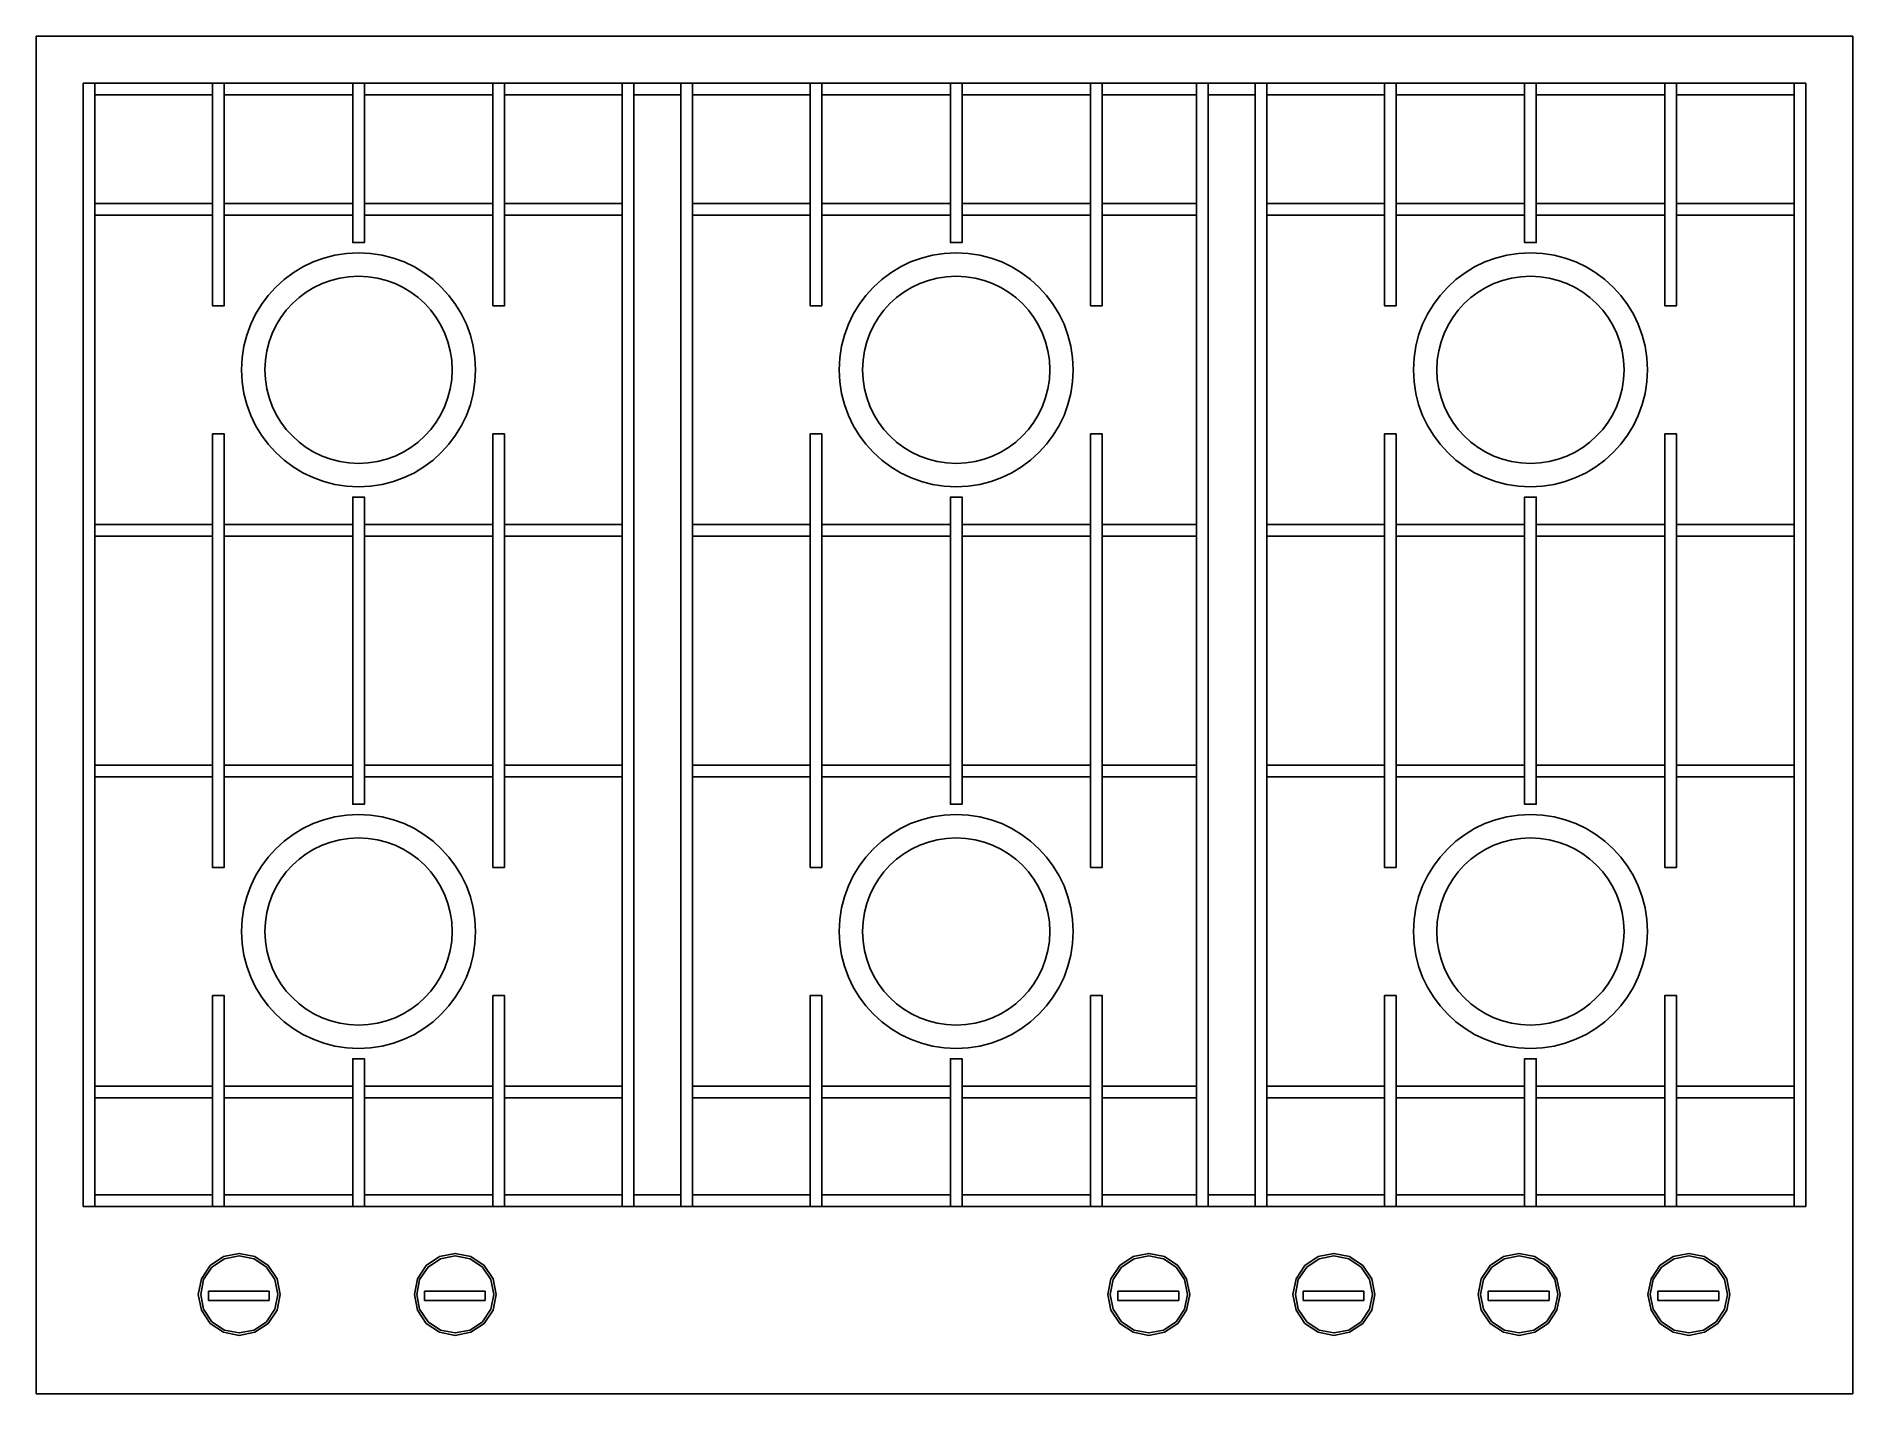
# Model space of a CAD drawing. Extents: x 0.037 to 0.813, y 1.756 to 2.336.
import ezdxf

# ---------------------------------------------------------------- set-up
doc = ezdxf.new("R2010")
doc.units = 0
doc.header["$MEASUREMENT"] = 0
doc.layers.get('0').update_dxf_attribs({"linetype": 'CONTINUOUS'})

msp = doc.modelspace()

# ---------------------------------------------------------------- linework, layer by layer
for p, q in [((0.79348, 2.31607), (0.05748, 2.31607)), ((0.05748, 2.31607), (0.05748, 1.83607)), ((0.29281, 1.83607), (0.29281, 2.31607)), ((0.31281, 1.83607), (0.31281, 2.31607)), ((0.53815, 1.83607), (0.53815, 2.31607)), ((0.55815, 1.83607), (0.55815, 2.31607)), ((0.79348, 1.83607), (0.79348, 2.31607)), ((0.11274, 2.31107), (0.06248, 2.31107)), ((0.17265, 2.31107), (0.11774, 2.31107)), ((0.23255, 2.31107), (0.17765, 2.31107)), ((0.28781, 2.31107), (0.23755, 2.31107)), ((0.31281, 2.31107), (0.29281, 2.31107)), ((0.36807, 2.31107), (0.31781, 2.31107)), ((0.42798, 2.31107), (0.37307, 2.31107)), ((0.48789, 2.31107), (0.43298, 2.31107)), ((0.53315, 2.31107), (0.49289, 2.31107)), ((0.55815, 2.31107), (0.53815, 2.31107)), ((0.61341, 2.31107), (0.56315, 2.31107)), ((0.67331, 2.31107), (0.61841, 2.31107)), ((0.73322, 2.31107), (0.67831, 2.31107)), ((0.78848, 2.31107), (0.73822, 2.31107)), ((0.06248, 2.26465), (0.11274, 2.26465)), ((0.06248, 2.25965), (0.11274, 2.25965)), ((0.11774, 2.26465), (0.17265, 2.26465)), ((0.11774, 2.25965), (0.17265, 2.25965)), ((0.17765, 2.26465), (0.23255, 2.26465)), ((0.17765, 2.25965), (0.23255, 2.25965)), ((0.23755, 2.26465), (0.28781, 2.26465)), ((0.23755, 2.25965), (0.28781, 2.25965)), ((0.31781, 2.26465), (0.36807, 2.26465)), ((0.31781, 2.25965), (0.36807, 2.25965)), ((0.37307, 2.26465), (0.42798, 2.26465)), ((0.37307, 2.25965), (0.42798, 2.25965)), ((0.43298, 2.26465), (0.48789, 2.26465)), ((0.43298, 2.25965), (0.48789, 2.25965)), ((0.49289, 2.26465), (0.53315, 2.26465)), ((0.49289, 2.25965), (0.53315, 2.25965)), ((0.56315, 2.26465), (0.61341, 2.26465)), ((0.56315, 2.25965), (0.61341, 2.25965)), ((0.61841, 2.26465), (0.67331, 2.26465)), ((0.61841, 2.25965), (0.67331, 2.25965)), ((0.67831, 2.26465), (0.73322, 2.26465)), ((0.67831, 2.25965), (0.73322, 2.25965)), ((0.73822, 2.26465), (0.78848, 2.26465)), ((0.73822, 2.25965), (0.78848, 2.25965)), ((0.06248, 2.12749), (0.11274, 2.12749)), ((0.11774, 2.12749), (0.17265, 2.12749)), ((0.17765, 2.12749), (0.23255, 2.12749)), ((0.23755, 2.12749), (0.28781, 2.12749)), ((0.31781, 2.12749), (0.36807, 2.12749)), ((0.37307, 2.12749), (0.42798, 2.12749)), ((0.43298, 2.12749), (0.48789, 2.12749)), ((0.49289, 2.12749), (0.53315, 2.12749)), ((0.56315, 2.12749), (0.61341, 2.12749)), ((0.61841, 2.12749), (0.67331, 2.12749)), ((0.67831, 2.12749), (0.73322, 2.12749)), ((0.73822, 2.12749), (0.78848, 2.12749)), ((0.06248, 2.12249), (0.11274, 2.12249)), ((0.11774, 2.12249), (0.17265, 2.12249)), ((0.17765, 2.12249), (0.23255, 2.12249)), ((0.23755, 2.12249), (0.28781, 2.12249)), ((0.31781, 2.12249), (0.36807, 2.12249)), ((0.37307, 2.12249), (0.42798, 2.12249)), ((0.43298, 2.12249), (0.48789, 2.12249)), ((0.49289, 2.12249), (0.53315, 2.12249)), ((0.56315, 2.12249), (0.61341, 2.12249)), ((0.61841, 2.12249), (0.67331, 2.12249)), ((0.67831, 2.12249), (0.73322, 2.12249)), ((0.73822, 2.12249), (0.78848, 2.12249)), ((0.06248, 2.02465), (0.11274, 2.02465)), ((0.06248, 2.01965), (0.11274, 2.01965)), ((0.11774, 2.02465), (0.17265, 2.02465)), ((0.11774, 2.01965), (0.17265, 2.01965)), ((0.17765, 2.02465), (0.23255, 2.02465)), ((0.17765, 2.01965), (0.23255, 2.01965)), ((0.23755, 2.02465), (0.28781, 2.02465)), ((0.23755, 2.01965), (0.28781, 2.01965)), ((0.31781, 2.02465), (0.36807, 2.02465)), ((0.31781, 2.01965), (0.36807, 2.01965)), ((0.37307, 2.02465), (0.42798, 2.02465)), ((0.37307, 2.01965), (0.42798, 2.01965)), ((0.43298, 2.02465), (0.48789, 2.02465)), ((0.43298, 2.01965), (0.48789, 2.01965)), ((0.49289, 2.02465), (0.53315, 2.02465)), ((0.49289, 2.01965), (0.53315, 2.01965)), ((0.56315, 2.02465), (0.61341, 2.02465)), ((0.56315, 2.01965), (0.61341, 2.01965)), ((0.61841, 2.02465), (0.67331, 2.02465)), ((0.61841, 2.01965), (0.67331, 2.01965)), ((0.67831, 2.02465), (0.73322, 2.02465)), ((0.67831, 2.01965), (0.73322, 2.01965)), ((0.73822, 2.02465), (0.78848, 2.02465)), ((0.73822, 2.01965), (0.78848, 2.01965)), ((0.06248, 1.88749), (0.11274, 1.88749)), ((0.11774, 1.88749), (0.17265, 1.88749)), ((0.17765, 1.88749), (0.23255, 1.88749)), ((0.23755, 1.88749), (0.28781, 1.88749)), ((0.31781, 1.88749), (0.36807, 1.88749)), ((0.37307, 1.88749), (0.42798, 1.88749)), ((0.43298, 1.88749), (0.48789, 1.88749)), ((0.49289, 1.88749), (0.53315, 1.88749)), ((0.56315, 1.88749), (0.61341, 1.88749)), ((0.61841, 1.88749), (0.67331, 1.88749)), ((0.67831, 1.88749), (0.73322, 1.88749)), ((0.73822, 1.88749), (0.78848, 1.88749)), ((0.06248, 1.88249), (0.11274, 1.88249)), ((0.11774, 1.88249), (0.17265, 1.88249)), ((0.17765, 1.88249), (0.23255, 1.88249)), ((0.23755, 1.88249), (0.28781, 1.88249)), ((0.31781, 1.88249), (0.36807, 1.88249)), ((0.37307, 1.88249), (0.42798, 1.88249)), ((0.43298, 1.88249), (0.48789, 1.88249)), ((0.49289, 1.88249), (0.53315, 1.88249)), ((0.56315, 1.88249), (0.61341, 1.88249)), ((0.61841, 1.88249), (0.67331, 1.88249)), ((0.67831, 1.88249), (0.73322, 1.88249)), ((0.73822, 1.88249), (0.78848, 1.88249)), ((0.06248, 1.84107), (0.11274, 1.84107)), ((0.11774, 1.84107), (0.17265, 1.84107)), ((0.17765, 1.84107), (0.23255, 1.84107)), ((0.23755, 1.84107), (0.28781, 1.84107)), ((0.29281, 1.84107), (0.31281, 1.84107)), ((0.31781, 1.84107), (0.36807, 1.84107)), ((0.37307, 1.84107), (0.42798, 1.84107)), ((0.43298, 1.84107), (0.48789, 1.84107)), ((0.49289, 1.84107), (0.53315, 1.84107)), ((0.53815, 1.84107), (0.55815, 1.84107)), ((0.56315, 1.84107), (0.61341, 1.84107)), ((0.61841, 1.84107), (0.67331, 1.84107)), ((0.67831, 1.84107), (0.73322, 1.84107)), ((0.73822, 1.84107), (0.78848, 1.84107)), ((0.05748, 1.83607), (0.79348, 1.83607)), ((0.111, 1.79592), (0.111, 1.79994)), ((0.111, 1.79994), (0.13701, 1.79994)), ((0.13701, 1.79592), (0.111, 1.79592)), ((0.13701, 1.79994), (0.13701, 1.79592)), ((0.20329, 1.79994), (0.2293, 1.79994)), ((0.20329, 1.79592), (0.20329, 1.79994)), ((0.2293, 1.79592), (0.20329, 1.79592)), ((0.2293, 1.79994), (0.2293, 1.79592)), ((0.49958, 1.79994), (0.52558, 1.79994)), ((0.49958, 1.79592), (0.49958, 1.79994)), ((0.52558, 1.79592), (0.49958, 1.79592)), ((0.52558, 1.79994), (0.52558, 1.79592)), ((0.57868, 1.79994), (0.60469, 1.79994)), ((0.57868, 1.79592), (0.57868, 1.79994)), ((0.60469, 1.79592), (0.57868, 1.79592)), ((0.60469, 1.79994), (0.60469, 1.79592)), ((0.65779, 1.79994), (0.68379, 1.79994)), ((0.65779, 1.79592), (0.65779, 1.79994)), ((0.68379, 1.79592), (0.65779, 1.79592)), ((0.68379, 1.79994), (0.68379, 1.79592)), ((0.7303, 1.79994), (0.75631, 1.79994)), ((0.7303, 1.79592), (0.7303, 1.79994)), ((0.75631, 1.79592), (0.7303, 1.79592)), ((0.75631, 1.79994), (0.75631, 1.79592))]:
    msp.add_line(p, q)
for points in [[(0.03748, 1.75607), (0.81348, 1.75607), (0.81348, 2.33607), (0.03748, 2.33607)], [(0.11774, 2.07607), (0.11774, 1.98093), (0.11274, 1.98093), (0.11274, 2.07607), (0.11274, 2.16621), (0.11774, 2.16621)], [(0.23755, 2.07607), (0.23755, 1.98093), (0.23255, 1.98093), (0.23255, 2.07607), (0.23255, 2.16621), (0.23755, 2.16621)], [(0.37307, 2.07607), (0.37307, 1.98093), (0.36807, 1.98093), (0.36807, 2.07607), (0.36807, 2.16621), (0.37307, 2.16621)], [(0.49289, 2.07607), (0.49289, 1.98093), (0.48789, 1.98093), (0.48789, 2.07607), (0.48789, 2.16621), (0.49289, 2.16621)], [(0.61841, 2.07607), (0.61841, 1.98093), (0.61341, 1.98093), (0.61341, 2.07607), (0.61341, 2.16621), (0.61841, 2.16621)], [(0.73822, 2.07607), (0.73822, 1.98093), (0.73322, 1.98093), (0.73322, 2.07607), (0.73322, 2.16621), (0.73822, 2.16621)], [(0.17765, 2.07607), (0.17765, 2.00796), (0.17265, 2.00796), (0.17265, 2.07607), (0.17265, 2.13917), (0.17765, 2.13917)], [(0.43298, 2.07607), (0.43298, 2.00796), (0.42798, 2.00796), (0.42798, 2.07607), (0.42798, 2.13917), (0.43298, 2.13917)], [(0.67831, 2.07607), (0.67831, 2.00796), (0.67331, 2.00796), (0.67331, 2.07607), (0.67331, 2.13917), (0.67831, 2.13917)], [(0.10669, 1.79848), (0.10802, 1.79178), (0.11181, 1.7861), (0.11749, 1.78231), (0.12419, 1.78098), (0.13088, 1.78231), (0.13656, 1.7861), (0.14036, 1.79178), (0.14169, 1.79848), (0.14036, 1.80518), (0.13656, 1.81085), (0.13088, 1.81465), (0.12419, 1.81598), (0.11749, 1.81465), (0.11181, 1.81085), (0.10802, 1.80518)], [(0.19898, 1.79848), (0.20031, 1.79178), (0.2041, 1.7861), (0.20978, 1.78231), (0.21648, 1.78098), (0.22318, 1.78231), (0.22885, 1.7861), (0.23265, 1.79178), (0.23398, 1.79848), (0.23265, 1.80518), (0.22885, 1.81085), (0.22318, 1.81465), (0.21648, 1.81598), (0.20978, 1.81465), (0.2041, 1.81085), (0.20031, 1.80518)], [(0.49526, 1.79848), (0.49659, 1.79178), (0.50039, 1.7861), (0.50606, 1.78231), (0.51276, 1.78098), (0.51946, 1.78231), (0.52514, 1.7861), (0.52893, 1.79178), (0.53026, 1.79848), (0.52893, 1.80518), (0.52514, 1.81085), (0.51946, 1.81465), (0.51276, 1.81598), (0.50606, 1.81465), (0.50039, 1.81085), (0.49659, 1.80518)], [(0.57437, 1.79848), (0.5757, 1.79178), (0.57949, 1.7861), (0.58517, 1.78231), (0.59187, 1.78098), (0.59856, 1.78231), (0.60424, 1.7861), (0.60804, 1.79178), (0.60937, 1.79848), (0.60804, 1.80518), (0.60424, 1.81085), (0.59856, 1.81465), (0.59187, 1.81598), (0.58517, 1.81465), (0.57949, 1.81085), (0.5757, 1.80518)], [(0.65347, 1.79848), (0.65481, 1.79178), (0.6586, 1.7861), (0.66428, 1.78231), (0.67097, 1.78098), (0.67767, 1.78231), (0.68335, 1.7861), (0.68714, 1.79178), (0.68847, 1.79848), (0.68714, 1.80518), (0.68335, 1.81085), (0.67767, 1.81465), (0.67097, 1.81598), (0.66428, 1.81465), (0.6586, 1.81085), (0.65481, 1.80518)], [(0.72599, 1.79848), (0.72732, 1.79178), (0.73111, 1.7861), (0.73679, 1.78231), (0.74349, 1.78098), (0.75018, 1.78231), (0.75586, 1.7861), (0.75966, 1.79178), (0.76099, 1.79848), (0.75966, 1.80518), (0.75586, 1.81085), (0.75018, 1.81465), (0.74349, 1.81598), (0.73679, 1.81465), (0.73111, 1.81085), (0.72732, 1.80518)], [(0.10771, 1.79848), (0.10896, 1.79217), (0.11253, 1.78683), (0.11788, 1.78325), (0.12419, 1.782), (0.13049, 1.78325), (0.13584, 1.78683), (0.13941, 1.79217), (0.14067, 1.79848), (0.13941, 1.80479), (0.13584, 1.81013), (0.13049, 1.81371), (0.12419, 1.81496), (0.11788, 1.81371), (0.11253, 1.81013), (0.10896, 1.80479)], [(0.2, 1.79848), (0.20125, 1.79217), (0.20482, 1.78683), (0.21017, 1.78325), (0.21648, 1.782), (0.22278, 1.78325), (0.22813, 1.78683), (0.2317, 1.79217), (0.23296, 1.79848), (0.2317, 1.80479), (0.22813, 1.81013), (0.22278, 1.81371), (0.21648, 1.81496), (0.21017, 1.81371), (0.20482, 1.81013), (0.20125, 1.80479)], [(0.49628, 1.79848), (0.49753, 1.79217), (0.50111, 1.78683), (0.50645, 1.78325), (0.51276, 1.782), (0.51907, 1.78325), (0.52441, 1.78683), (0.52799, 1.79217), (0.52924, 1.79848), (0.52799, 1.80479), (0.52441, 1.81013), (0.51907, 1.81371), (0.51276, 1.81496), (0.50645, 1.81371), (0.50111, 1.81013), (0.49753, 1.80479)], [(0.57539, 1.79848), (0.57664, 1.79217), (0.58021, 1.78683), (0.58556, 1.78325), (0.59187, 1.782), (0.59817, 1.78325), (0.60352, 1.78683), (0.60709, 1.79217), (0.60835, 1.79848), (0.60709, 1.80479), (0.60352, 1.81013), (0.59817, 1.81371), (0.59187, 1.81496), (0.58556, 1.81371), (0.58021, 1.81013), (0.57664, 1.80479)], [(0.65449, 1.79848), (0.65575, 1.79217), (0.65932, 1.78683), (0.66467, 1.78325), (0.67097, 1.782), (0.67728, 1.78325), (0.68263, 1.78683), (0.6862, 1.79217), (0.68745, 1.79848), (0.6862, 1.80479), (0.68263, 1.81013), (0.67728, 1.81371), (0.67097, 1.81496), (0.66467, 1.81371), (0.65932, 1.81013), (0.65575, 1.80479)], [(0.72701, 1.79848), (0.72826, 1.79217), (0.73183, 1.78683), (0.73718, 1.78325), (0.74349, 1.782), (0.74979, 1.78325), (0.75514, 1.78683), (0.75871, 1.79217), (0.75997, 1.79848), (0.75871, 1.80479), (0.75514, 1.81013), (0.74979, 1.81371), (0.74349, 1.81496), (0.73718, 1.81371), (0.73183, 1.81013), (0.72826, 1.80479)]]:
    msp.add_lwpolyline(points, close=True)
for points in [[(0.06248, 2.31607), (0.06248, 1.83607)], [(0.11274, 2.31607), (0.11274, 2.22093), (0.11774, 2.22093), (0.11774, 2.31607)], [(0.17265, 2.31607), (0.17265, 2.24796), (0.17765, 2.24796), (0.17765, 2.31607)], [(0.23255, 2.31607), (0.23255, 2.22093), (0.23755, 2.22093), (0.23755, 2.31607)], [(0.28781, 1.83607), (0.28781, 2.31607)], [(0.31781, 1.83607), (0.31781, 2.31607)], [(0.37307, 2.31607), (0.37307, 2.22093), (0.36807, 2.22093), (0.36807, 2.31607)], [(0.43298, 2.31607), (0.43298, 2.24796), (0.42798, 2.24796), (0.42798, 2.31607)], [(0.48789, 2.31607), (0.48789, 2.22093), (0.49289, 2.22093), (0.49289, 2.31607)], [(0.53315, 1.83607), (0.53315, 2.31607)], [(0.56315, 1.83607), (0.56315, 2.31607)], [(0.61841, 2.31607), (0.61841, 2.22093), (0.61341, 2.22093), (0.61341, 2.31607)], [(0.67831, 2.31607), (0.67831, 2.24796), (0.67331, 2.24796), (0.67331, 2.31607)], [(0.73822, 2.31607), (0.73822, 2.22093), (0.73322, 2.22093), (0.73322, 2.31607)], [(0.78848, 1.83607), (0.78848, 2.31607)], [(0.11274, 1.83607), (0.11274, 1.92621), (0.11774, 1.92621), (0.11774, 1.83607)], [(0.23255, 1.83607), (0.23255, 1.92621), (0.23755, 1.92621), (0.23755, 1.83607)], [(0.36807, 1.83607), (0.36807, 1.92621), (0.37307, 1.92621), (0.37307, 1.83607)], [(0.48789, 1.83607), (0.48789, 1.92621), (0.49289, 1.92621), (0.49289, 1.83607)], [(0.61341, 1.83607), (0.61341, 1.92621), (0.61841, 1.92621), (0.61841, 1.83607)], [(0.73322, 1.83607), (0.73322, 1.92621), (0.73822, 1.92621), (0.73822, 1.83607)], [(0.17265, 1.83607), (0.17265, 1.89917), (0.17765, 1.89917), (0.17765, 1.83607)], [(0.42798, 1.83607), (0.42798, 1.89917), (0.43298, 1.89917), (0.43298, 1.83607)], [(0.67331, 1.83607), (0.67331, 1.89917), (0.67831, 1.89917), (0.67831, 1.83607)]]:
    msp.add_lwpolyline(points)
for centre, radius in [((0.17515, 2.19357), 0.05), ((0.43048, 2.19357), 0.05), ((0.67581, 2.19357), 0.05), ((0.17515, 2.19357), 0.04), ((0.43048, 2.19357), 0.04), ((0.67581, 2.19357), 0.04), ((0.17515, 1.95357), 0.05), ((0.43048, 1.95357), 0.05), ((0.67581, 1.95357), 0.05), ((0.17515, 1.95357), 0.04), ((0.43048, 1.95357), 0.04), ((0.67581, 1.95357), 0.04)]:
    msp.add_circle(centre, radius)

doc.saveas('drawing.dxf')
